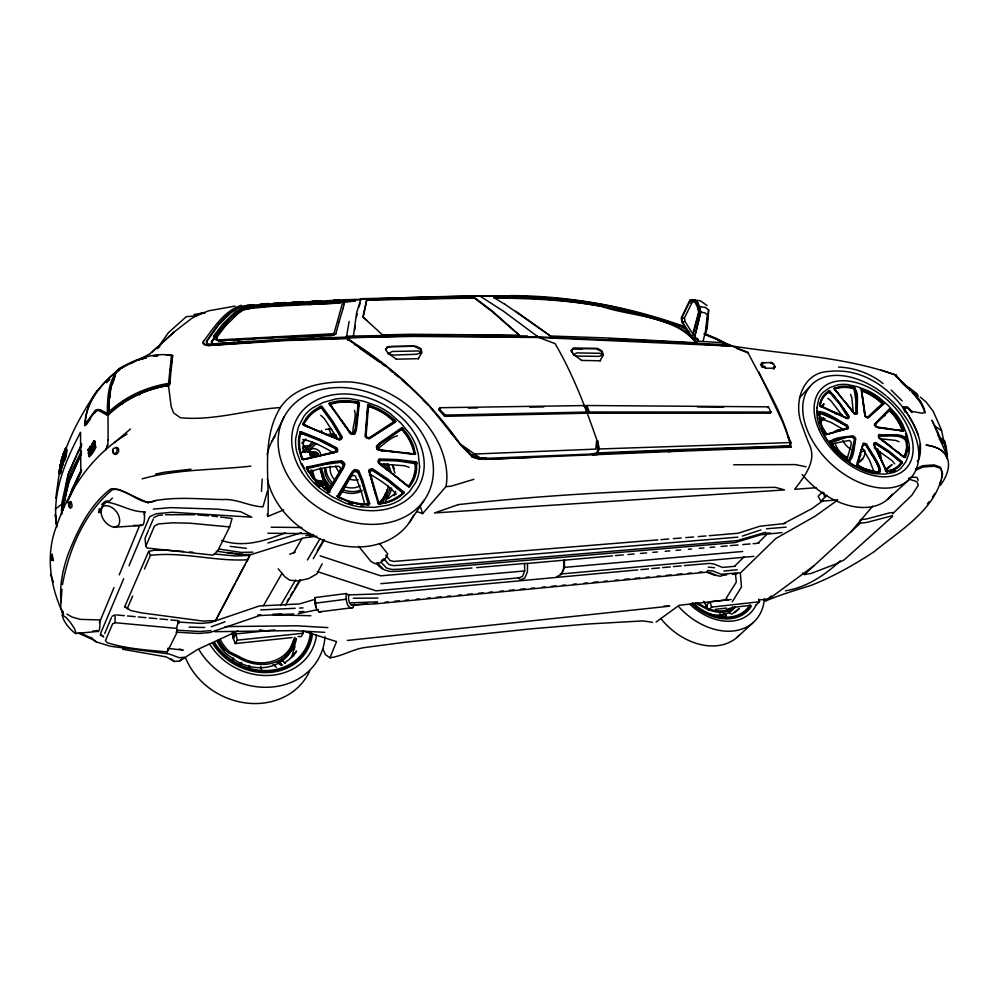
<?xml version="1.0" encoding="UTF-8"?>
<svg xmlns="http://www.w3.org/2000/svg" width="999" height="999" viewBox="0 0 999 999"><rect width="100%" height="100%" fill="white"/><g stroke="black" fill="none" stroke-linecap="round" stroke-linejoin="round"><path stroke-width="1.5" d="M217.045 339.598L217.058 337.1M819.13 415.222C816.283 404.433 843.268 423.663 847.377 425.199A4.171 1.898 55.7 0 1 848.363 428.521L826.21 434.478L825.024 433.703L822.364 428.084A47.065 30.22 42.9 0 1 819.355 417.594M829.657 392.632L829.907 391.196L828.683 390.934L825.249 393.681A46.978 30.132 42.8 0 0 820.828 400.562L819.58 405.094L820.454 406.493L846.503 417.907A2.972 1.723 66 0 0 847.564 416.171C843.268 412.15 831.892 385.04 825.486 394.892A43.219 27.735 42.8 0 0 821.415 401.211L819.867 405.881L820.454 406.493L819.792 405.369L847.839 418.668A4.133 2.435 63.6 0 0 849.2 416.446L840.396 403.596L829.907 391.196L828.933 392.32L829.095 390.871L825.186 394.48A44.693 28.684 42.8 0 0 820.966 401.049L819.792 405.369L820.454 406.493M612.474 555.869L527.522 563.448L527.422 571.753L524.85 578.021L520.816 579.87L517.857 577.447M113.162 452.597L113.187 450.412M303.571 424.001C311.376 428.671 328.421 435.302 339.685 439.935A4.983 3.909 55 0 0 342.345 437.212L333.129 421.69L322.227 406.718L320.579 406.418L314.785 409.765A56.356 43.869 29.2 0 0 306.218 418.156L302.984 423.676L304.133 425.362L338.873 439.672A4.408 3.459 55 0 0 341.283 437.212L332.455 422.24L321.965 407.842L320.342 407.542L314.81 410.739A53.621 41.733 29.1 0 0 306.643 418.731L302.972 424.225L303.571 425.05L338.386 438.998A3.584 2.81 58.2 0 0 340.472 436.875L331.943 422.39L321.79 408.454L320.354 408.129L315.097 411.226A51.861 40.36 29.1 0 0 307.23 418.943L303.122 424.637L304.832 425.137M563.786 560.327L563.661 568.518L561.001 574.725L556.855 576.56M301.823 458.678L302.822 458.491L302.247 459.178L299.95 451.873A53.746 41.933 29.1 0 1 299.013 439.697L300.137 431.98L301.136 431.73L319.942 439.235L336.963 447.902A5.02 3.359 48.4 0 1 337.325 451.935L303.309 459.602L301.823 458.678L299.625 451.698A56.456 44.018 29.2 0 1 298.651 438.911L300.137 431.98L299.588 439.972A51.985 40.559 29.1 0 0 300.487 451.723L302.672 459.478L335.389 451.723A3.609 2.348 50.3 0 0 335.102 448.588L319.305 440.459L301.785 433.504L300.574 434.028L299.8 432.405M91.583 449.55L90.347 448.976L90.472 446.428C92.682 447.49 91.296 452.684 89.023 453.608C87.363 453.421 94.368 446.029 89.011 450.799L89.573 451.011M59.54 471.116L59.553 473.489C59.665 466.695 59.278 480.094 64.036 452.584L63.986 454.945L63.786 452.697L65.822 448.239L64.623 458.379L63.262 460.764L63.362 454.87L65.697 448.801L64.985 456.256L61.701 464.822L63.786 452.697L61.676 461.163L61.488 467.008L59.416 473.189L61.476 459.44L65.822 448.239L64.585 458.079L63.649 460.739L62.85 458.641L62.625 465.334L61.176 469.892L61.076 469.105M60.914 465.197L61.164 463.186L60.477 469.393L61.214 461.226L59.64 469.68L61.214 461.226L60.714 469.318L61.089 468.044L62.612 456.968L60.914 465.197L61.089 461.301L63.574 452.909L60.252 470.904M91.196 449.9L90.547 450.786L91.196 449.9C88.874 449.9 89.186 454.395 88.299 453.246L90.547 450.786L90.36 448.264C92.345 445.704 86.938 448.963 88.549 450.986L88.362 449.088L91.084 446.416M172.465 356.231L170.354 370.08L169.368 385.252C146.628 388.923 125.424 398.589 108.791 414.523L107.293 414.16C107.492 399.538 107.642 383.154 117.183 371.153C100.974 384.415 85.589 401.698 85.352 423.838L86.576 424.175L90.272 419.168M302.984 423.676L304.258 424.413L304.133 425.362M109.39 411.6L109.328 414.023L107.467 415.347L98.426 410.389L95.454 411.188L84.865 425.611C85.09 402.397 100.936 384.153 117.857 370.092L118.719 369.543M354.52 603.933L352.784 607.654L350.112 607.979L347.54 604.782L346.041 599.25L346.216 593.531L315.01 597.589L314.797 603.271L316.308 608.753L318.943 611.925L321.703 611.575M346.216 593.531L348.614 594.917L348.489 598.95L349.538 602.847L351.361 605.107L367.52 603.871M822.352 428.246A44.78 28.784 42.9 0 1 819.492 418.256L818.968 412.262L819.692 413.311L819.804 411.713L819.929 418.481A43.319 27.847 42.8 0 0 822.701 428.121L825.911 434.478L831.905 432.979M315.01 597.589L316.084 607.117M883.915 403.658L868.306 417.844A4.108 3.397 50.5 0 1 864.984 415.821L861.438 390.284L867.981 392.395A46.916 30.02 42.9 0 1 878.271 398.688C887.412 404.895 882.791 405.169 877.334 399.388A43.107 27.56 42.9 0 0 867.881 393.606L861.575 390.01L865.271 415.484A2.96 2.498 51.8 0 0 867.856 417.045L882.329 403.559L883.903 404.008L882.429 403.846L882.979 404.308L867.931 417.619A3.634 3.009 50.5 0 1 864.934 415.784L861.438 390.284L862.112 391.433L861.85 389.935L862.324 391.346L861.662 390.934L867.794 393.194A44.593 28.521 42.9 0 1 877.597 399.188L882.517 403.209L882.417 404.17M108.804 411.963C109.128 397.14 109.428 380.794 119.031 368.606C134.952 359.415 154.108 351.91 172.665 355.557L169.68 384.003C147.153 387.699 126.236 397.202 109.553 412.787L108.804 411.963C125.375 396.478 146.179 387.075 168.544 383.379L169.68 384.003M62.188 460.801C59.291 478.958 61.788 459.365 60.252 468.394L60.477 469.393M857.342 464.498L856.93 465.022C858.203 467.919 860.738 450.224 862.899 445.354L863.486 444.792A3.034 1.274 31 0 1 866.145 445.579C867.607 449.712 888.586 476.835 873.401 470.991A43.382 27.885 43.1 0 1 863.386 468.106L856.692 464.385L863.198 444.168A3.734 1.661 32.1 0 1 866.308 445.079C867.981 448.801 885.713 473.551 876.797 471.84M92.308 448.289L95.292 444.205L91.92 448.064L94.143 441.183L94.917 441.371L93.744 441.396L94.43 442.145L93.744 441.396L94.568 441.171L92.208 445.779L92.008 444.605L94.143 441.183L94.343 442.932L92.008 448.726L92.482 448.201C97.602 445.142 93.856 435.539 92.208 445.779L94.568 442.07L91.908 447.564L92.57 448.938M63.149 459.665L62.999 458.004M61.076 463.536L61.214 461.226L60.602 465.546L62.425 457.005L61.801 461.301M261.438 491.346L262.225 479.095M168.544 383.379L171.528 355.132M283.604 509.902L267.832 516.446C270.354 480.194 260.302 440.372 280.344 407.567C295.429 385.065 325.986 381.156 351.011 382.005C388.973 385.676 423.426 411.039 439.647 445.279C445.142 458.241 448.601 472.502 445.991 486.575L422.627 513.586L416.77 511.575M63.449 457.467L62.999 461.226M787.137 446.441L790.396 446.278L790.584 443.681M787.724 447.315L790.983 447.152C783.765 413.374 763.174 382.967 747.789 352.197L722.614 342.557M61.613 514.672L61.601 509.078L67.782 480.894L71.641 470.854L81.419 451.173M81.181 454.008L69.156 481.218L66.384 491.021L62.862 510.489L61.501 510.539M61.975 589.273L60.639 607.842L62.163 611.076M59.64 469.68C60.527 463.336 58.491 476.048 60.027 472.215M106.031 449.65L107.742 444.717L108.079 439.797M367.882 406.481L365.497 436.251A4.371 4.021 28.5 0 0 369.218 438.449L395.517 421.828L395.229 420.492L389.16 415.434A56.219 43.694 29.5 0 0 376.423 407.904L369.031 405.007L367.694 405.394L365.184 436.313A4.933 4.533 28.5 0 0 369.305 438.736L395.517 421.828L393.843 421.628L387.962 416.271A51.648 40.085 29.6 0 0 376.261 409.353L369.53 406.668L368.007 405.07L368.681 406.768L369.53 406.668L368.406 404.957L369.018 406.655L367.694 405.394L368.394 407.068L366.071 435.864A3.559 3.309 28.2 0 0 369.28 437.762L393.843 421.628L394.48 422.19L394.18 420.854L388.399 416.034A53.434 41.496 29.5 0 0 376.261 408.866C374.7 408.229 367.132 404.42 368.394 407.068M413.136 334.965L346.241 336.201L346.566 337.737L414.036 335.826L538.936 336.963L675.936 342.582L731.992 346.129L729.045 344.43M62.5 510.501L68.744 482.067L81.506 453.071M825.024 433.703L825.911 434.478L823.563 431.193L825.449 433.529M89.361 452.647L88.624 453.434L88.761 452.659L89.435 453.396M90.747 447.377L90.285 446.428L91.234 446.615C89.573 446.004 91.009 448.613 90.609 446.615L91.321 446.978L90.385 447.215M820.079 414.086L820.304 411.313M302.672 448.588L303.958 439.435M334.64 411.026L329.782 404.295L336.963 402.135A53.509 41.571 29.3 0 1 350.087 401.76L357.355 402.897L358.728 402.335L357.442 403.521L359.353 403.134L357.742 403.796L359.103 402.647L358.129 402.048L356.943 403.259L357.967 404.245L357.442 410.439L355.257 428.708L353.971 432.654A3.559 3.184 54 0 1 350.537 432.792L330.619 405.032L331.019 403.996L337.337 402.585A51.723 40.172 29.3 0 1 349.987 402.235L359.353 403.134L356.468 429.495L355.12 433.641A4.945 4.371 50.4 0 1 350.711 433.816L340.197 418.881M357.355 402.897L358.579 403.958L358.042 410.314L355.781 429.333L354.458 433.329A4.383 3.871 50.4 0 1 350.462 433.479L329.295 403.983L329.82 402.834L336.738 401.248A56.269 43.744 29.3 0 1 350.499 400.874L358.129 402.048M708.528 309.94L705.931 331.918M233.791 633.778L233.341 638.686L235.277 643.568L291.983 637.574M591.957 453.896L596.54 452.947L669.592 449.875L789.872 445.841L790.072 443.693M942.919 440.759L943.181 437.949L941.607 430.731L934.602 425.911M60.327 469.967L60.252 473.988L61.988 461.076M60.464 469.48L60.539 472.764L61.401 467.282M61.414 465.372L61.301 468.643L62.775 463.037M62.475 461.588L62.525 465.634L64.448 458.641A6.631 0.687 -80.5 0 0 64.997 453.059M63.137 457.043L65.559 448.339L63.137 457.043L63.811 452.822L63.986 454.945M94.043 443.019L94.843 443.519L94.043 443.019L95.055 442.52L94.405 441.995L94.98 443.044L94.106 442.794L95.042 442.045L94.131 442.37L95.005 441.745L94.281 441.371L94.093 442.132L94.768 441.171L93.968 441.183L94.43 442.145M122.665 649.263L166.371 656.93L174.326 661.488L179.558 660.988L184.653 657.242L179.358 657.729L169.106 653.97L110.402 646.241L96.516 641.995L91.858 639.148L91.958 638.224L80.095 632.941M122.527 403.883L122.815 401.211M60.752 467.095C59.728 473.076 60.976 461.738 60.29 467.145M60.477 469.118L60.989 464.997M110.115 397.39L110.34 394.593M353.883 337.2L346.641 337.138L348.151 340.259L346.641 337.138L285.015 339.061L209.141 344.131L207.293 343.693L206.331 341.246C215.909 327.734 225.924 311.388 242.62 306.144C276.423 302.884 310.414 301.873 344.305 299.725C429.995 297.714 516.72 290.297 601.76 304.608M887.387 471.578L887.162 470.929L891.483 469.88A43.319 27.785 43.1 0 0 898.163 466.009L902.072 461.725L889.16 451.273L875.873 442.532A4.221 2.385 23.7 0 0 873.551 443.831L886.3 471.091L892.157 470.454A47.065 30.17 43.1 0 0 899.425 466.246L902.334 462.175L900.811 462.375L888.573 452.222L876.16 444.155A3.034 1.686 21.6 0 0 874.35 445.154L886.65 471.278L873.763 444.705A3.734 2.123 23.8 0 1 875.873 443.531L888.685 451.898L901.098 461.963L901.36 463.149L898.588 466.308A44.793 28.721 43.1 0 1 891.657 470.317L886.925 471.466L886.138 470.279M100.112 512.724L100.524 509.34L102.785 505.257L106.394 502.06C119.418 503.721 131.393 512.325 145.267 511.838L144.131 514.56M55.769 498.151L59.203 473.514M91.009 447.752L91.096 449.088L90.434 448.901L90.672 448.214L91.571 449.075C89.885 449.85 90.522 446.153 91.359 447.302L90.422 448.064L91.446 448.389L90.285 448.426L88.986 450.274M918.73 457.729L920.491 444.006M76.186 633.541L74.475 628.496L70.579 622.702L66.121 617.482L62.025 614.872C63.636 622.277 69.518 628.846 75.375 633.541L98.451 631.368M354.645 330.319L355.244 325.811M352.847 432.305C352.759 425.387 356.793 416.546 354.433 410.389M320.542 338.162L413.961 336.401L538.998 337.5L555.144 343.706C572.802 373.913 585.302 406.743 596.728 439.697L595.766 449.125L473.663 454.07L472.04 455.357L462.262 445.367L479.645 457.667L486.351 458.291L479.258 458.154L471.653 455.806L460.601 444.543C432.067 404.033 395.666 369.455 353.858 342.869L346.566 337.737L352.56 342.457M941.607 477.884L942.332 472.589L940.309 467.157L934.003 464.897L922.614 465.759L915.559 468.943M56.931 526.785C51.236 493.668 65.31 460.989 80.532 432.33L80.832 471.703M349.163 321.391L346.528 336.551M60.602 465.546L60.739 463.399L59.79 467.52M63.074 458.491L62.987 460.152L63.436 456.705M63.811 452.822L63.649 458.516L61.826 465.134L61.676 461.163L62.125 465.034L63.948 456.393M64.236 458.728L64.498 456.905M89.136 454.383C86.988 462.05 98.963 445.691 94.693 445.741L88.661 454.408L89.373 456.655L88.661 454.408L95.305 445.529L94.905 447.589L88.861 456.243L88.661 454.408L88.699 456.068M203.134 341.296L202.847 343.244L204.395 344.83L208.067 345.554L285.726 340.584L347.078 338.649L384.94 365.272L403.484 380.631M310.452 456.993L312.45 454.57L316.87 453.221L316.096 453.484L317.657 454.333L316.371 452.834L312.325 451.785L302.435 451.76M98.664 512.649L99.251 508.791M314.235 479.258L325.249 482.942L328.346 492.395L327.297 491.57L328.234 491.833M825.411 434.115L826.385 434.577L846.702 428.359A2.997 1.286 57 0 0 845.941 425.774L833.915 418.981L819.904 413.186L819.367 411.725L819.542 413.611L819.929 412.612L826.385 415.172L846.453 425.636A3.684 1.686 55.6 0 1 847.339 428.633L837.711 431.331M294.268 647.077L291.658 657.829M402.597 493.593L403.908 492.844L401.91 493.456L401.81 492.157L387.387 480.407L372.739 470.666A3.609 2.323 9.4 0 0 369.817 471.928L378.896 502.997L378.446 503.796L386.476 502.509A53.659 41.896 29.8 0 0 397.652 497.49L402.597 493.593L402.572 492.145L387.662 480.019L372.527 469.917A4.433 2.935 11.2 0 0 369.131 471.378L378.047 503.309L379.558 504.133L379.82 503.334L386.351 501.973A51.886 40.534 29.8 0 0 397.14 497.14L403.908 492.844L403.658 491.87L388.161 479.27L372.452 468.731A5.007 3.322 11.2 0 0 368.706 470.329L375.924 495.267M94.992 447.04L95.654 447.152L94.905 447.589L94.693 445.741L95.542 447.827M64.336 455.02C62.687 473.376 69.793 438.012 64.773 453.121M396.578 452.085L378.409 450.112A4.945 4.346 7.7 0 1 376.461 446.191L379.495 443.057L401.461 427.997L402.997 428.546L407.629 434.602A56.219 43.731 29.7 0 1 413.786 446.703L415.334 454.258L406.143 453.159M356.606 316.695L357.13 313.636M60.714 467.669L61.364 464.148M51.923 555.157L52.11 554.158L53.434 560.689L52.472 559.04M111.214 386.663L109.116 400.399L108.791 414.523L101.311 410.239M413.923 454.333L413.973 453.371L415.547 453.946L414.061 452.947L414.872 454.42L378.833 450.174A4.371 3.846 7.8 0 1 377.073 446.628L379.97 443.581L401.111 429.083L402.634 429.62L407.055 435.402A53.434 41.546 29.8 0 1 412.912 446.928C413.062 448.064 416.458 455.332 413.336 453.771L379.408 449.775A3.559 3.159 4.1 0 1 377.884 446.74L380.769 443.731L401.148 429.745L402.51 430.157L406.693 435.701A51.648 40.147 29.8 0 1 412.337 446.815L414.061 452.947L415.334 454.258L413.336 453.771M770.941 412.063L768.393 406.843L586.875 405.507L585.864 406.331L588.448 413.211L770.254 413.186L770.941 412.063L589.323 412.013L588.448 413.211M770.254 413.186L770.441 412.175M139.535 395.017L140.047 392.27M61.064 465.397L61.463 463.436M62.974 459.303L63.349 457.417M62.475 584.577C69.018 549.175 84.366 512.949 112.487 489.572C128.134 487.487 140.559 508.016 155.856 500.487C177.897 496.703 200.275 499.1 222.477 499.575C236.788 498.489 249.388 506.555 262.999 506.805L267.47 491.083M61.975 461.7L62.213 457.217L61.626 459.627M63.899 460.626L62.925 464.348L62.525 462.674M773.601 369.293L774.949 366.708L773.713 363.961L771.24 362.45L761.55 362.937M66.271 484.503L68.731 472.827L76.324 455.944M88.599 452.734L88.299 453.246M320.342 407.542L321.191 406.331L320.879 408.079L322.227 406.718L321.965 407.842L321.291 408.166L321.678 406.418L320.354 408.129L320.579 406.418M302.959 451.785L304.22 445.991L310.077 445.741M64.186 455.094L65.335 450.686M343.231 307.867L344.255 303.659L343.181 303.059M367.07 300.137L474.25 298.014L491.82 311.376L519.243 335.14L492.332 311.089L474.562 297.602L366.795 299.725L363.211 317.22L366.933 320.479M366.795 299.725L362.899 316.933L382.467 334.877L411.688 334.265L516.92 335.164M402.634 429.62L401.998 427.984L401.648 429.72L401.111 429.083L401.461 427.997L402.035 429.845L402.46 428.159L402.634 429.62L402.997 428.546M64.036 452.584L62.962 458.853L63.237 456.83L62.85 457.792M826.897 409.053L846.965 418.456A3.659 2.16 63.6 0 0 848.201 416.446C844.18 406.905 833.141 398.713 829.457 390.934L828.571 392.357L828.683 390.934M894.692 463.823L891.982 460.589L874.2 447.814M167.27 651.897L177.173 632.08L176.548 628.371L115.11 622.702L112.612 623.838L105.457 640.559L107.293 642.719C126.686 648.813 147.14 650.087 167.27 651.897L167.869 649.387M692.145 338.286L699.175 311.875L697.801 306.281L695.766 302.21L693.169 299.675L690.097 299.762L681.243 317.957L681.967 322.202L686.738 330.469L692.145 338.286L694.243 338.574L700.749 312.113L699.512 306.393L697.502 302.31L694.979 299.825L692.02 300.274M694.243 338.574L700.774 312.113L697.577 302.56L695.117 300.125L693.768 300.05M176.548 628.371L178.509 620.654L170.767 619.942M63.736 455.706L64.66 454.22M64.86 456.318C66.121 446.853 65.572 458.741 63.062 460.639M335.826 333.991L339.161 321.653M302.048 458.516L303.309 459.602L336.201 452.06A4.446 2.972 48.4 0 0 335.876 448.414C326.161 442.32 309.428 434.727 300.886 433.678L301.136 431.73L301.223 433.516L300.524 431.768L300.112 433.504M148.564 530.032L145.017 538.386L145.817 546.266L147.228 548.026L212.949 555.107L217.507 551.311L229.658 526.948L232.055 518.444L220.517 517.032M336.588 496.091L339.248 497.664L337.849 496.753L339.485 497.165L338.861 495.866L351.835 474.275L354.333 471.615A3.634 2.035 22.6 0 1 357.917 472.539L361.601 481.181L368.044 503.196L367.17 504.12L359.99 503.608A52.01 40.684 29.6 0 1 346.466 500.212L337.849 496.753L337.575 495.766L351.573 472.49L354.208 469.642A5.045 2.96 23.2 0 1 358.828 470.841L362.724 480.119L369.667 503.833L368.606 504.82L360.739 504.308A56.468 44.106 29.5 0 1 346.004 500.611M943.643 441.034C944.729 434.602 949.287 465.596 946.403 456.181M67.22 502.659L72.153 488.873L81.194 470.154M858.428 459.041L863.311 443.169A4.221 1.873 32.1 0 1 866.745 444.18C868.368 449.163 891.508 478.346 873.638 471.428A44.843 28.809 43.1 0 1 863.248 468.444M339.061 321.828L343.331 307.704M394.355 495.679L395.641 491.408M354.108 470.854A4.458 2.622 23.2 0 1 358.291 471.928L362.075 480.856L368.756 503.658L367.694 504.62L360.189 504.145A53.759 42.033 29.5 0 1 346.166 500.624L338.349 497.227M183.616 551.473L166.983 550.274L153.721 550.287L148.651 551.386L124.7 606.718L130.582 610.489L141.608 612.887L202.947 621.053L215.584 620.629L234.815 583.928M316.87 453.221L317.657 454.333L311.663 453.159L310.739 456.468L309.29 451.398L310.989 457.367M848.538 460.252C852.709 456.356 854.22 445.716 854.994 439.185A3.721 1.486 43.9 0 0 852.372 436.613C845.591 437.237 834.777 438.486 830.519 442.52L834.852 447.627A43.382 27.91 43 0 0 843.318 455.956C854.008 470.454 853.883 445.117 855.843 438.623A4.196 1.673 43.9 0 0 852.946 435.789C847.514 436.863 830.881 437.25 830.519 442.52L830.032 441.433C833.341 443.931 845.579 435.414 852.222 437.112A3.022 1.111 44 0 1 854.47 439.323L851.036 454.645L849.375 459.677L848.363 459.74L849.637 460.714L846.29 458.728M789.872 445.841L790.983 442.545L787.761 435.589L788.923 439.647M111.676 385.302L114.46 377.135M320.429 485.814C321.678 481.143 329.108 487.037 324.313 488.873M876.76 427.335A3.671 2.985 31.3 0 1 874.899 424.413L888.873 410.04C890.346 407.105 893.256 413.961 894.667 414.635A46.928 30.02 43 0 1 901.135 424.662L903.583 430.894L898.238 430.194M358.891 307.105L360.177 303.359M325.249 482.942L325.674 483.791L325.249 482.942L319.817 484.59M703.209 340.671L705.381 331.98L707.392 315.047L704.919 312.849L699.175 311.875M105.981 449.6L107.692 444.655M112.088 384.902L115.422 375.374M878.059 427.747L903.296 431.031L900.311 424.85A44.618 28.534 43 0 0 894.155 415.297L888.873 410.04L889.36 410.577L889.547 409.14L889.585 410.189C887.836 412.949 878.208 419.305 875.486 424.5A2.997 2.473 29.3 0 0 877.085 427.01L903.583 430.894L902.197 429.832L899.899 424.762A43.132 27.572 43 0 0 893.955 415.547L890.022 410.951L890.334 409.602M774.55 367.832L774.949 366.708M681.718 317.957L690.122 300.749L692.994 300.662L695.441 303.034L697.364 306.868L698.626 312.138L691.932 336.963L682.392 321.928L681.718 317.957L684.452 317.882L692.494 301.636L695.192 301.561M846.702 460.227L851.098 445.054L851.136 442.245A2.572 0.774 44.1 0 0 849.287 440.434L833.403 443.531M597.177 452.909L599.4 448.976L597.552 440.596L598.214 450.212L596.903 453.646L595.329 453.746M939.497 484.44L940.946 480.519M64.223 453.496L64.86 452.385L64.985 453.121M704.058 601.823L708.516 610.102L709.053 608.666M70.017 496.003L73.114 487.899M527.522 563.448L524.587 563.486L524.662 570.953L522.539 576.423L519.08 577.822L376.011 590.821L317.295 571.603M68.756 499.388L81.144 471.853M64.048 454.245C71.678 431.431 83.829 410.564 97.04 390.597M819.729 418.256L830.856 422.34L842.869 429.083A2.56 0.962 59.6 0 1 843.231 429.857M322.827 648.888L325.487 654.707L329.995 657.817L336.513 641.608L302.884 630.931M562.262 572.814L564.447 567.395L564.398 560.039M587.162 412.05L586.675 413.236L444.642 416.346L438.673 409.602L440.122 407.717L584.702 405.557L587.162 412.05L445.342 415.084L441.258 411.163L439.597 408.591L440.122 407.717M898.288 452.06L904.182 457.33L906.081 452.859A44.705 28.621 43.1 0 0 906.418 443.981C907.254 431.181 886.937 437.062 879.232 435.339A3.709 2.635 22.2 0 0 879.095 438.012L903.77 457.18L905.444 457.33L906.83 452.922A46.99 30.082 43 0 0 907.179 443.606C908.466 430.519 886.75 436.313 878.958 434.565A4.196 2.972 22.2 0 0 878.808 437.512L891.595 447.003M99.376 622.714L114.011 587.549M119.243 574.9L139.623 525.462L133.604 525.399M129.046 565.759L149.6 516.758L156.131 513.748L171.978 512.262L251.76 517.17L240.572 511.688L217.72 509.165L170.742 507.629L153.322 509.115M104.72 633.516L111.364 617.744M903.77 457.18C913.573 434.64 898.688 435.427 879.807 435.801A3.022 2.16 19.5 0 0 879.682 438.099L904.445 457.442L903.546 456.605M215.584 620.629L249.862 555.419L235.864 556.018L214.248 553.97M127.16 608.703L132.68 596.078M123.701 578.696L100.437 633.878L103.734 637.112M145.817 546.266L154.483 526.023L158.491 523.913L172.29 522.827L189.623 523.164L229.658 526.948M144.493 569.018L150.437 555.344L148.651 551.386M149.151 528.646L153.284 519.018M904.532 437.774L905.656 437.4L905.131 439.036L905.931 437.724L904.907 438.636L905.244 437.125L904.282 438.136M303.496 459.453L302.822 458.491L302.884 459.315L303.771 458.841M208.067 345.554L285.789 339.972L347.153 338.049M322.165 563.898L316.77 574.013L308.554 578.571L298.276 580.943L289.797 580.207L284.952 576.81L278.197 568.818M65.909 449.15C67.994 446.466 65.934 460.139 63.911 461.376M81.681 443.656L68.094 474.325L61.863 503.059L61.763 513.236M73.776 486.525L81.693 469.967M599.987 360.776L603.408 354.895L602.085 350.999L597.602 348.414L573.314 348.027L571.203 350.549L573.588 354.62L575.849 356.044L598.888 356.368L602.747 355.082L601.523 351.448L595.991 348.713L573.364 348.688L571.428 351.011M169.368 385.252L168.469 385.389C145.504 389.21 124.138 399.076 107.467 415.347M69.705 502.485L71.016 501.548L72.015 505.107L71.866 507.117L70.554 508.054M414.46 463.024L415.771 461.813L415.222 463.636L397.39 460.889L380.557 460.439A3.584 2.772 1.1 0 0 379.67 463.249L408.391 486.588L412.525 480.944A53.521 41.708 29.9 0 0 415.734 470.117L416.595 462.525L415.771 461.813L397.427 459.528L379.358 458.966A4.97 3.871 4.2 0 0 378.209 462.562L408.391 486.588L409.877 486.438L413.224 481.031A56.281 43.856 29.8 0 0 416.595 469.68L416.595 462.525L415.222 463.636L415.172 470.104L413.574 476.973L408.966 486.775L393.032 474.163M272.04 441.146L284.228 416.72M396.116 494.305C390.072 486.388 379.37 479.732 370.392 474.45A3.072 1.861 5.7 0 0 369.393 474.6M76.96 454.545L81.668 445.629M90.547 450.786L91.533 448.751L90.809 448.389L91.096 449.088M236.251 581.218L244.842 564.922M246.278 562.212L249.862 555.419M418.131 358.716L421.94 352.597L421.029 348.688L415.784 346.141L387.5 346.665L385.577 349.525L387.624 347.352L391.496 346.528L413.798 346.253L420.404 349.188L421.253 352.847L416.084 354.283L393.007 355.082L388.324 353.658L385.577 349.525M690.821 303.184L692.232 300.549M444.642 416.346L445.342 415.084M274.962 629.907L236.026 633.915L233.341 638.686L231.968 633.004M319.842 468.394L323.364 480.869L322.914 481.668L320.292 481.818M263.436 605.681L282.018 573.301M293.631 553.046L302.148 538.211M940.434 485.214C954.107 466.883 951.148 448.101 926.023 445.067C933.865 446.266 942.507 448.726 946.64 456.268M235.277 643.568L237.25 640.172L236.026 633.915M280.532 605.506L295.567 580.069M307.43 559.989L320.092 538.561M231.855 660.426L233.379 657.854M232.63 660.988L233.866 658.903M307.942 451.96C310.177 446.191 320.617 448.376 320.604 454.745M239.285 664.76L240.522 662.674M240.16 665.134L241.696 662.562M287.225 601.123L288.811 598.463M290.397 595.804L292.757 591.82M294.343 589.16L299.875 579.87M317.27 550.636L323.589 540.009M285.327 605.431L300.474 580.007M313.236 558.591L324.4 539.847M341.833 498.888L338.873 497.39L338.087 495.954L351.548 473.563L354.108 470.854M329.907 492.157L327.235 490.571L328.271 490.559L339.51 471.915L340.721 468.469A3.097 1.573 38.6 0 0 338.636 466.283C329.42 466.87 317.32 468.206 309.865 472.315M327.922 491.133L327.435 490.134L328.896 490.047L341.908 468.469L343.094 465.034A3.634 2.048 37.3 0 0 340.547 462.362L325.062 464.385L308.266 468.269L307.867 469.468L311.8 475.449A52.048 40.697 29.3 0 0 321.366 485.551L328.584 491.346L329.595 491.108L343.619 467.832L344.892 464.185A5.045 2.972 36.6 0 0 341.621 460.751L331.443 461.8L306.905 467.145L306.531 468.543L311.226 475.536A53.796 42.045 29.3 0 0 321.141 486.014L328.584 491.346L324.775 488.923M327.535 490.771L329.183 490.759L342.682 468.369L343.881 464.86A4.471 2.635 36.6 0 0 340.921 461.75L336.388 461.763L315.422 465.884L307.505 467.869L307.155 469.243L307.867 469.468L306.418 467.944L308.666 471.915M325.112 488.536L325.924 487.2L325.449 485.539L322.04 484.14L320.691 485.064M302.772 630.794L303.284 633.241L301.198 636.575L298.164 636.575M732.242 601.798L741.47 587.025L740.346 573.051L775.649 538.623L815.284 516.096L837.799 499.999M167.582 386.501L170.055 382.542M293.269 656.243L296.578 651.036L289.186 659.502L284.478 662.861M821.815 407.305L824.038 403.808L821.927 406.044M773.576 367.582L773.875 366.458M763.199 362.874L762.399 364.098L763.573 363.261M917.319 461.55L918.993 459.028C924.637 439.972 913.198 422.09 903.046 406.893L907.329 406.83L911.775 411.351L922.302 413.249L924.724 411.913C923.276 402.11 914.46 394.905 908.678 387.325L917.132 393.868L918.268 396.491M409.315 522.564L424.3 500.062A81.593 63.674 29.4 0 0 353.084 388.586A81.593 63.674 29.4 0 0 289.897 479.22A81.593 63.674 29.4 0 0 424.3 500.062M932.517 496.915L934.989 493.356M91.633 449.225L91.958 449.8L92.208 448.701L91.334 449.113L91.958 449.8L92.208 448.701L90.659 449.6L91.371 450.549L90.572 450.049M92.008 448.726L94.668 444.255L95.38 444.942L92.919 448.464M159.665 345.067L168.344 332.779L186.276 316.671L196.516 315.859L208.416 310.864L235.152 306.081M302.772 439.56C312.737 441.071 323.876 447.19 332.967 452.51A3.084 1.886 54.2 0 1 333.316 453.446M901.36 463.149L902.397 462.525L900.886 462.674L902.072 461.725L900.848 463.037L902.334 462.937M92.62 444.742L91.821 444.243L92.557 445.292L91.646 445.542L92.607 443.868L92.083 444.443M88.961 449.962L88.162 449.463L88.899 450.499L87.987 450.761L88.948 449.088L88.424 449.675M203.396 313.174L203.858 312.537L204.72 313.386M203.434 313.236L203.896 312.6M85.352 423.838L95.417 410.202L98.614 409.39L107.293 414.16M94.893 412.912L96.741 410.414L99.912 409.615M245.13 307.829C230.07 314.26 220.841 329.308 211.239 341.808L212.525 342.907L211.626 342.145C222.627 328.883 232.979 308.379 252.385 307.205M225.749 325.549L216.92 337.287L216.908 339.785L218.244 340.784L285.165 337.113M773.825 368.219L765.371 368.206L762.886 366.695L762.15 367.295L760.526 364.46L762.786 362.412M854.108 387.475L853.246 388.474L848.201 387.6A43.132 27.622 42.8 0 0 839.41 387.849L834.177 388.561L839.01 386.738A46.928 30.057 42.8 0 1 848.563 386.476C861.825 385.277 855.856 405.744 857.479 413.574A4.108 3.034 63.6 0 1 854.42 413.686L844.817 401.311M407.867 486.263L409.066 485.489L409.403 486.713L407.742 485.564M584.065 406.381L584.702 405.557M378.509 502.547L378.047 503.309L379.608 503.883M927.484 503.783L929.207 501.66M872.639 506.218L850.711 532.055M504.77 304.158L550.461 336.001L606.181 337.924L695.928 342.732L697.964 341.171L724.575 342.794L726.535 344.543L728.883 344.892L727.672 344.405M853.471 388.174L855.194 388.374L854.532 389.061L853.908 388.923L854.919 387.974L853.246 388.474L854.157 389.298L855.906 400.949L856.23 412.762A2.96 2.21 66.5 0 1 853.858 412.862L834.177 388.561L853.933 413.424A3.634 2.685 63.6 0 0 856.692 413.324C855.219 405.806 860.901 386.113 848.176 387.212A44.618 28.584 42.8 0 0 839.073 387.475L834.465 389.235L839.272 394.805M438.673 409.602L439.597 408.591M799.774 397.552L809.827 386.663M319.193 483.541L320.916 482.355L325.724 483.491L326.061 484.303L325.724 483.491M822.352 492.12L818.119 496.241L820.891 501.186L826.785 495.217M114.498 442.532L130.494 428.996M112.412 498.039L109.503 500.998L105.432 501.098L101.623 504.47M329.545 488.249L330.469 487.312L324.625 479.021L321.853 469.23M301.723 443.231L305.969 438.986M728.209 345.217L727.072 345.354L729.582 345.242L716.021 338.286L704.158 333.516M734.615 566.208L744.105 556.818M301.973 452.547L309.665 444.967A47.34 37.35 29.3 0 1 312.512 442.195M304.707 452.285L311.039 446.029A45.579 35.952 29.3 0 1 314.373 442.857M758.016 543.069L767.881 533.341M705.706 606.006L710.002 601.798L731.118 599.5M225.624 325.724L238.311 313.311M106.493 382.717L109.865 379.458M874.237 425.324L884.59 415.359L885.289 415.671M402.572 492.145L402.048 492.644L403.921 492.407L402.073 493.019L403.658 491.87L401.81 492.157M708.516 610.102L711.638 607.105L759.515 601.76L758.691 599.163M90.347 448.976L90.36 448.264M869.53 416.096L877.559 408.529L877.247 407.854M734.764 612.762L739.223 608.553L732.704 613.461M885.276 470.916L892.045 464.547L885.326 469.443M395.741 493.069L388.299 498.588M756.355 604.72L759.515 601.76M152.285 351.91L174.163 331.955L191.696 318.381L196.478 315.809M767.557 407.617L768.393 406.843M403.696 493.344L398.501 497.427A56.394 43.993 29.7 0 1 386.763 502.684L379.558 504.133M804.357 574.575L860.376 523.164L866.87 522.427L892.394 515.709L892.507 516.446L844.28 559.79L836.175 563.873L810.976 573.476L804.357 574.575L802.422 573.014M737.25 637.175L753.258 622.502M887.611 499.35L908.64 480.082M822.901 430.344L823.651 430.407L823.039 429.632L823.925 430.894L822.427 430.194M157.492 348.626L159.803 346.528M174.201 332.018L149.8 353.946M892.532 513.861L911.875 495.192L918.306 485.239L917.045 481.718L908.815 479.095M550.461 336.001L515.684 311.164M763.361 599.65L765.871 600.824L771.315 595.928M770.304 363.261L771.24 362.45M381.593 465.734L378.846 463.149A4.396 3.422 4.2 0 1 379.882 459.89L397.277 460.377L414.922 462.587L414.947 463.324L416.296 462.137L415.434 464.11L416.82 463.086M840.271 560.851C824.849 575.237 806.618 587.412 785.414 590.809M307.542 452.272L309.603 450.487A44.555 35.227 29.2 0 1 311.713 448.376M905.456 438.823L906.18 438.186M84.865 425.611L86.576 424.175M64.585 458.079C64.898 460.726 62.275 459.378 63.262 460.764L61.975 464.76L61.513 462.899M376.685 449.4C383.354 445.204 390.172 437.375 397.49 435.801M335.926 333.803L331.168 335.726L285.052 337.287M55.207 509.215L62.275 503.821M149.763 353.883L137.75 360.314M381.543 560.464L383.903 558.741L388.911 564.535L393.456 565.621L400.362 565.259L737.836 537.15M814.023 565.721L769.093 598.851L758.553 600.024M309.066 450.074L310.065 449.35M656.118 621.99L679.108 605.294L728.034 599.775M823.313 500.399L811.962 508.628L783.416 523.663M705.369 333.304L707.205 328.359L708.741 310.04L705.331 307.417M127.01 434.103C93.182 454.108 69.643 488.174 56.993 524.925C45.167 554.133 49.975 586.188 63.312 614.01M337.325 303.072L339.835 301.361L342.757 302.197L334.24 332.704L332.854 333.766L216.683 340.01L213.599 338.549L213.624 336.014L222.49 324.313L235.277 311.925L244.143 307.118L272.352 304.67L339.835 301.361M339.098 303.309L341.67 301.598M238.187 313.486L243.656 309.79M179.558 660.988L197.203 649.687L237.837 630.931M388.324 353.658L392.182 351.473L418.506 350.949L421.253 352.847M289.71 554.22L295.204 552.11M573.588 354.62L576.773 352.897L600.112 353.296L602.747 355.082M91.221 449.525L90.659 449.6M119.643 370.229L118.669 369.48L128.322 364.573M131.081 363.161L136.601 360.352M129.533 364.098L136.426 360.602M153.871 517.632L158.429 515.359L162.662 514.985M111.95 616.383L115.072 614.81L115.11 622.702M118.669 369.48L122.752 367.52M901.847 430.507L902.197 429.832L903.67 430.644L902.209 430.182L902.359 430.969M915.833 470.229L922.876 467.033L934.277 466.158L940.571 468.419L942.594 473.838C936.063 509.727 900.186 530.169 874.2 551.648C854.195 564.822 833.203 576.698 810.876 585.451C795.541 590.184 780.506 594.767 765.871 600.824M116.796 371.703L118.844 370.791M90.285 448.426L90.996 448.126M225.087 621.778L211.276 626.76M90.459 447.827L91.321 448.226L90.672 448.214M908.441 478.421L911.962 477.06L917.045 477.46L918.206 480.332M834.602 389.635L835.264 388.986L834.24 388.286L835.189 389.835M243.544 309.965L253.696 307.592M394.18 420.854L395.554 421.004L393.781 421.291L394.617 421.765L395.666 421.403L393.531 420.841L395.229 420.492M873.788 471.341L869.642 460.402L862.811 448.638A2.597 0.949 28.7 0 0 862.012 448.276M241.383 305.319C224.275 310.726 214.061 327.41 203.796 340.934L203.521 342.794L204.97 344.293L208.354 344.942M199.812 313.986L203.858 312.537M882.517 403.209L883.441 402.897M742.369 536.063L760.888 529.895M396.216 359.203L418.706 358.666M92.183 447.477L92.682 446.678L91.97 447.09L92.832 447.714M267.907 542.994L301.348 532.792M676.96 325.624L679.62 324.95L676.96 325.624C683.553 331.056 692.12 334.927 696.64 342.732M285.252 532.929C264.797 540.971 243.544 547.914 221.666 540.447M473.826 479.333L450.899 486.251L445.991 486.575M329.845 404.782L330.557 404.57L329.295 403.983L330.619 405.032M823.651 430.407L822.14 430.681M147.877 502.747L155.856 500.487M94.868 445.904L95.492 445.741M315.172 599.263L299.388 603.958L259.353 605.956L210.752 622.514L200.774 623.401L178.097 622.04M92.008 444.605L91.908 445.167M137.812 359.902L146.154 357.767M137.987 360.002L146.316 357.879M88.337 449.825L88.249 450.374M318.444 609.477L298.289 613.723M142.17 478.833C177.535 468.818 214.66 470.267 250.911 466.121M150.437 555.344C182.879 551.485 215.497 561.775 248.039 559.74M155.419 474.113L164.273 472.24L191.021 469.193M827.834 398.339L831.043 400.949L842.432 415.834M334.565 334.852L281.443 337.125M765.758 532.267L737.112 540.634L399.862 569.18L392.02 569.48L386.601 568.056L381.019 562.237M193.981 314.573L202.872 312.912M320.729 415.272L324.213 418.431L337.799 439.185M731.817 614.285L728.808 612.574M700.474 306.618L699.562 306.643L705.519 307.492M351.361 605.107L376.086 603.783L705.794 572.265C711.4 571.603 715.871 576.748 721.478 576.123M917.382 395.08L908.553 388.336L895.079 375.299L896.066 375.149L897.402 377.372M349.538 602.847L377.435 601.835M246.566 307.617L250.861 306.98M348.614 594.917L377.297 593.955L637.799 569.905M246.915 308.728L274.825 306.131M317.332 453.758L316.371 452.834M828.458 391.883L829.669 392.132M314.797 603.271L346.041 599.25M309.802 536.438L314.298 535.864M316.845 536.213L304.508 537.774L251.611 554.42L240.022 554.695L216.296 551.136M305.819 535.514L313.536 534.527M318.943 611.925L352.784 607.654M682.392 321.928L685.102 321.603L693.169 334.59M329.995 657.817C342.607 656.143 353.771 648.588 366.596 647.29L405.656 642.157L528.883 629.058L587.087 624.063L643.006 620.903L652.547 622.352M113.998 527.26L118.456 525.624C123.052 517.12 113.786 504.358 104.296 505.844L102.385 507.205C98.189 515.247 105.757 525.661 113.998 527.26L141.733 525.424A10.889 3.009 86.6 0 0 144.455 518.881L144.505 515.521A11.139 3.072 86.6 0 0 144.243 512.062M885.938 470.716L887.112 471.378M732.617 607.417L749.625 605.494M721.315 345.567L725.599 345.067M338.087 495.954L338.886 496.391L337.6 496.328L338.386 496.928L339.073 496.753L337.575 495.766L338.861 495.866M210.951 630.594L199.875 631.518L176.923 630.194M715.396 609.34L726.56 608.066M347.352 640.459L669.73 606.156L663.86 606.131M303.284 633.241L237.25 640.172M722.227 575.374L726.648 574.937M732.542 574.35L736.95 573.901M723.938 571.053L737.225 569.742M739.485 572.752L721.153 574.275L712.849 570.991L707.567 570.466M735.077 566.308L722.402 567.42L714.273 564.11L709.49 563.386L684.315 565.609M374.375 603.196L377.485 602.909M385.252 602.16L388.361 601.873M394.568 601.273L399.225 600.836M405.444 600.237L408.541 599.949M416.308 599.2L419.418 598.901M427.185 598.164L430.282 597.864M436.501 597.277L441.158 596.828M447.365 596.241L450.474 595.941M458.241 595.204L461.351 594.904M467.557 594.318L472.215 593.868M478.434 593.281L483.091 592.832M489.298 592.245L492.407 591.945M500.174 591.208L503.271 590.909M509.49 590.322L514.148 589.872M520.354 589.285L525.012 588.836M531.231 588.249L534.34 587.949M542.095 587.212L545.204 586.913M551.423 586.326L556.081 585.876M562.287 585.289L565.397 584.989M573.164 584.253L576.261 583.953M584.028 583.204L587.137 582.917M593.344 582.317L598.001 581.88M604.22 581.281L607.317 580.993M615.084 580.244L618.194 579.957M624.4 579.358L629.07 578.921M635.277 578.321L639.934 577.884M646.153 577.285L649.25 576.985M657.017 576.248L660.127 575.948M666.333 575.362L670.991 574.912M677.21 574.325L681.867 573.876M688.074 573.289L691.183 572.989M698.95 572.252L702.047 571.952M560.227 574.063L753.87 556.356M640.896 569.617L648.651 568.906M651.748 568.618L659.502 567.894M662.612 567.607L670.354 566.895M673.463 566.608L681.218 565.896M165.472 514.735L194.83 514.722M380.844 583.678L524.662 570.953M564.447 567.395L742.719 551.46M615.571 555.594L623.326 554.92M627.984 554.52L634.178 553.983M640.384 553.446L646.59 552.909M652.797 552.372L657.442 551.96M665.197 551.298L669.854 550.886M676.048 550.349L680.706 549.949M688.461 549.275L691.558 549.013M699.312 548.339L703.97 547.927M710.164 547.39L714.822 546.99M721.028 546.453L727.222 545.916M730.331 545.641L738.086 544.967M765.983 533.404L770.504 533.016M781.942 532.629L760.963 534.752L735.227 542.544L398.426 571.266L390.085 571.49L384.041 569.755L377.247 562.937M471.99 567.994L380.719 575.836L320.13 555.844M476.635 567.594L524.587 563.486M766.508 528.783L786.163 527.147M742.732 544.567L750.124 543.943M753.084 543.693L758.99 543.194M785.439 523.451L759.702 526.261L738.298 533.229L709.14 535.701M657.829 539.897L393.843 561.426L390.085 560.539L385.751 555.144M660.938 539.647L668.718 539.01M673.376 538.623L681.156 537.999M685.814 537.612L693.593 536.975M698.264 536.588L706.031 535.951M299.101 611.8L303.796 611.425M246.778 305.207L254.108 304.633M259.977 304.171L268.768 303.471M212.063 344.143L234.815 342.382M237.849 342.158L248.476 341.333M313.574 452.472L316.833 452.572L318.269 454.22M837.1 499.987L820.891 501.186M816.22 487.712L794.692 489.298C804.645 476.136 817.794 460.427 808.79 443.294C806.418 437.337 804.183 431.318 802.085 425.262C792.919 403.546 802.209 371.828 829.445 371.428C870.092 366.733 904.819 399.55 918.318 435.439M255.319 306.556L265.934 305.831M268.968 305.619L282.68 304.795M255.407 306.993L282.729 305.232M218.544 340.921L225.924 340.434M230.344 340.135L240.684 339.435M249.101 339.098L218.369 340.597M377.897 598.076L353.284 598.239M369.455 503.471L363.798 503.821L364.473 503.209L361.001 490.472L355.469 476.148A3.097 1.561 21.4 0 0 352.535 475.387L350.037 478.071L338.911 497.365M252.822 552.147L241.221 552.41L218.918 549.05M273.389 303.221L285.714 302.547M291.87 302.21L302.66 301.611M246.578 339.048L255.682 338.549M263.261 338.124L273.863 337.537M318.119 481.156L323.364 480.869M288.836 304.907L302.585 304.183M895.079 375.299L896.215 375.249L897.601 377.46M288.786 304.483L301.011 303.833M308.654 303.434L322.527 302.709M328.696 302.385L355.219 301.099L342.595 302.085M308.703 303.858L321.029 303.209M328.733 302.809L331.818 302.647M334.89 302.485L339.523 302.247M274.713 306.293L339.885 302.897M257.779 615.047L260.764 614.897M272.715 614.298L281.681 613.848M260.702 609.939L295.192 608.291M293.656 613.923L259.728 615.559L209.915 632.542L198.851 633.478L175.949 632.155M308.391 304.52L339.785 303.059M311.913 301.198L321.166 300.786M333.516 300.237L339.685 299.962M312.762 452.435L316.009 452.285L317.607 453.234M313.349 452.984L315.572 452.884M299.525 608.066L303.047 607.904M592.532 454.832L670.441 451.536M154.495 355.632L157.455 355.519M166.333 355.144L172.665 355.557M669.854 450.624L596.903 453.646L597.602 450.237L596.915 440.621M532.117 457.367L486.913 459.278L479.82 459.128L472.215 456.793L461.163 445.529L428.371 404.67L403.309 380.557M597.489 454.582L486.7 459.315L479.408 459.19L471.878 456.88M361.463 299.588L242.732 306.718L237.612 308.454L231.318 312.55L218.881 324.438L206.656 341.733L207.505 344.006M153.259 356.106L157.805 355.931M708.254 567.107L714.56 567.707M204.72 627.509L189.086 627.097M599.4 448.976L790.983 442.545M734.715 448.214L486.138 458.341L478.846 458.204L471.316 455.894M668.194 451.66L735.289 449.1M731.905 448.351L790.396 446.278M732.492 449.25L790.983 447.152M289.36 339.148L314.31 338.361M581.493 360.452L600.549 360.776M367.694 504.62L369.18 504.632L367.644 503.933L369.667 503.833L367.17 504.12L368.606 504.82M225.137 626.598L296.416 625.786L327.847 627.597M214.872 631.693L293.419 630.619L324.75 632.342M468.381 408.091L477.572 407.929M635.976 312.487C585.214 298.089 532.167 295.529 479.695 295.929L360.976 298.738L356.631 312.762L353.371 336.288M280.344 407.567C247.128 409.665 213.861 421.054 180.394 417.732L173.664 412.987L171.166 406.581L168.469 385.389M529.807 407.105L543.756 406.918M878.945 471.89L880.456 471.241L878.496 471.466L879.882 472.04M733.716 464.76L795.429 464.597L806.031 466.77M273.177 614.81L310.864 615.734M379.907 463.923L404.645 465.746L409.091 467.332M291.933 647.015L294.867 647.652L294.643 644.767M697.377 406.88L723.626 407.093M267.882 533.241L310.664 533.641M271.141 527.197L301.835 527.534M695.928 342.732C673.713 315.122 632.792 317.108 601.76 306.456C566.383 299.762 530.282 298.439 494.368 298.014L493.856 297.59C556.206 296.803 618.643 305.382 677.484 326.473M573.364 348.688L582.367 348.826M473.164 335.052L527.435 335.964M93.906 441.883L94.568 442.07M290.809 648.851L293.606 648.925M291.883 649.313L294.605 649.387M100.524 619.954L80.12 619.355L72.153 617.07L66.808 614.085M243.194 554.32L227.098 552.435M246.341 548.326L230.17 546.391M510.389 295.579C570.017 295.854 629.32 306.618 685.351 326.923M92.882 630.881L95.954 630.993M608.628 338.636L728.883 344.892L726.535 344.543M731.468 346.066L538.998 337.5L537.45 336.139M764.997 366.446L763.398 366.346L765.296 367.582M902.684 430.157L903.633 430.219M197.927 514.947L208.766 515.734M189.723 551.96L192.795 552.21M880.119 438.773L895.828 440.422L899.025 441.758M116.621 614.947L124.351 615.659M127.447 615.946L135.19 616.658M138.274 616.945L146.016 617.657M149.113 617.944L156.843 618.656M159.94 618.943L167.67 619.655M414.66 453.334L415.634 453.421M889.772 428.983L876.71 427.272A4.158 3.372 31.3 0 1 874.649 424.038L889.185 409.14L890.022 410.502M61.601 509.078L62.962 509.228M838.573 367.07C854.707 367.744 870.441 373.476 883.079 383.541M211.875 515.959L217.632 516.67M167.795 648.351L183.217 650.149L179.233 648.975M696.703 300.274L700.274 300.824L707.08 305.494M94.743 444.83L95.292 444.205M115.959 447.365L117.645 447.664L118.669 449.2L118.644 451.398L117.57 453.396L115.859 454.445L114.173 454.133M259.628 629.857L265.497 630.943M393.706 422.028L394.48 422.19M881.13 370.13L896.066 375.149C842.694 356.006 784.864 354.657 729.67 345.592M635.202 312.188L668.393 321.803M100.312 635.252L103.222 636.126M472.04 455.357L479.645 457.667M324.475 483.191L325.1 483.379L324.75 482.554L326.049 484.078M667.569 321.503L684.19 327.222M736.812 348.501L748.338 353.009M694.355 338.137L698.251 339.56L696.678 338.149M63.237 611.8L62.575 611.55L63.586 614.472M91.858 639.148L78.284 633.129M706.605 572.152L715.172 575.499M904.744 457.055L905.169 457.554L904.207 456.73L905.444 457.33M704.283 334.303L715.721 338.923M148.164 502.809L117.957 489.235L110.914 488.861C89.673 504.795 77.847 529.907 68.169 554.008C62.787 569.555 59.253 585.851 61.126 602.36M705.356 334.066L724.575 342.794M212.525 342.944L211.626 342.145M849.699 460.252L850.324 460.527L849.038 460.427L849.987 460.739L849.375 459.677M850.524 394.443L851.81 397.477L853.296 412.55M119.88 369.006L118.644 369.305M330.382 403.658L329.395 403.159L330.681 404.283L329.782 404.295L329.22 403.496L331.019 403.996L329.82 402.834M717.032 339.585L727.509 344.93M822.439 429.97L823.326 429.957M696.865 602.809L701.91 605.406A32.955 24.038 44.6 0 0 707.879 608.466M695.142 602.934L701.822 606.368A34.915 25.45 44.6 0 0 708.166 609.615M537.312 336.326L503.321 311.101L479.695 295.929M124.7 606.718L128.247 608.553M307.505 467.869L307.904 468.618L306.506 467.532L307.055 468.656L307.804 468.956L306.905 467.145L308.266 468.269M859.927 466.995L857.042 465.209L863.398 468.419A47.103 30.245 43 0 0 874.3 471.553M538.936 336.963L539.86 336.988M830.531 441.396L830.918 442.282L830.244 440.784L831.118 441.72M343.082 303.234L344.156 303.821M946.777 455.869L946.727 453.196M493.856 297.59L504.932 304.37M822.152 429.208L825.311 433.141M414.922 462.587L415.946 463.848M329.183 490.759L328.421 490.284L329.083 491.358L328.184 490.971L328.009 490.297L329.595 491.108L328.896 490.047M688.873 331.743L679.008 325.137M368.044 503.196L368.756 503.658M771.478 362.899L773.363 364.123L772.452 363.286M849.138 460.539L843.243 456.318A44.843 28.834 43 0 1 834.477 447.689L832.042 444.705M821.927 426.785L826.897 434.19M354.707 344.156L384.965 365.372M360.277 348.614L379.195 361.888M381.718 363.661L385.502 366.308M388.174 353.421L396.341 359.153M382.467 466.383L387.325 469.942M581.693 360.452L573.513 354.408L571.203 350.549M719.767 613.561L724.337 617.145M717.669 615.322L720.042 617.195M724.038 613.536L726.398 615.409M723.114 613.636L726.186 616.058M273.027 664.61L276.348 667.245M281.019 659.765L285.414 663.261M277.909 661.9L281.343 664.622M277.485 662.474L281.056 665.309M278.197 661.563L282.58 665.059M61.251 461.426L60.315 465.546M909.739 388.973L896.115 376.298M913.061 391.658L915.271 393.444M171.079 658.853L174.326 661.488M822.789 429.445L823.438 429.995M91.958 638.224L96.516 641.995M390.085 370.105L392.382 372.003M394.68 373.901L398.114 376.748M401.561 379.595L407.217 384.74M938.049 435.801L943.743 440.547L944.48 444.168M920.304 397.115L926.223 402.098L933.266 411.438L941.632 430.382M728.246 600.237L726.086 598.389L736.325 582.042L735.389 573.401M891.158 390.06L902.122 400.874M376.211 563.498L382.217 568.98M140.759 524.55L141.733 525.424M939.222 439.073L944.33 443.843L945.004 447.102M900.511 381.481L907.779 388.411M422.889 399.887L428.484 405.294M304.22 445.991L307.567 449.263M354.32 344.156L355.232 345.08M912.037 412.624L907.591 408.104L903.308 408.166L904.907 411.938M306.531 468.543L307.155 469.243M911.675 391.733C916.695 398.251 923.925 404.707 924.987 413.174M326.361 484.29L328.334 490.546M431.406 408.778L433.354 411.101M96.878 630.381L97.677 631.356A9.828 2.423 85.8 0 0 99.888 626.061L99.912 623.076A10.052 2.485 85.8 0 0 99.688 619.954M358.641 546.328L370.829 561.326L374.65 563.611L380.132 562.749L385.139 559.053L387.762 553.958L379.445 543.493M822.876 430.581L823.563 431.456M695.516 337.949L697.964 341.171M450.049 431.093L454.52 436.963M449.725 430.881L451.511 433.229M455.969 439.11L457.754 441.458M703.608 601.286L707.242 606.206M830.206 441.92L834.365 447.352A47.103 30.257 43 0 0 843.581 456.406M317.345 453.933L318.044 454.97M325.075 482.367L322.153 476.273M301.423 432.829L301.785 433.504M823.875 431.443L825.162 433.816M920.529 401.573L923.501 408.703M923.001 407.355L919.092 399.026M758.84 371.928L782.966 422.677L790.197 442.332M908.928 388.549L909.989 390.846M761.65 363.923L762.886 366.695M944.467 441.883L946.465 450.624M328.783 428.559L331.144 434.203M834.465 388.024L834.752 388.698M321.391 430.457L322.552 433.291M50.524 574.388L53.484 581.955M586.875 405.507L589.323 412.013M941.795 443.244L938.236 432.992L931.98 420.217L945.903 453.171L946.977 458.491M392.819 466.808L394.955 473.002M61.876 611.675L62.962 614.922M420.254 505.993L422.627 513.586M710.002 601.798L711.638 607.105M233.716 633.366L234.365 635.564M312.4 470.179L315.509 481.306M311.089 469.867L313.748 479.383M310.439 470.666L311.95 476.111M318.294 483.404L317.532 480.669L318.631 484.677M267.208 514.035L267.832 516.446M249.55 665.883L250.262 668.231M260.789 666.333L261.676 670.341M248.988 665.534L249.663 668.568M823.663 492.37L824.687 497.465M329.146 492.682L327.522 484.64L323.214 477.584L320.866 469.255M387.5 346.665L387.624 347.352M178.509 620.654L178.996 623.326M684.452 317.882L685.102 321.603M893.231 513.349L893.094 512.549L889.809 512.799L866.42 519.03L860.276 519.742L860.376 523.164M818.968 412.262L819.118 413.161M369.031 405.007L369.218 406.106M320.991 472.152L320.454 468.007M55.307 514.56L56.481 524.275M55.345 514.772L56.518 525.049M862.287 389.972L862.362 390.884M401.111 429.083L401.148 429.745M108.004 414.747L108.129 439.86M819.143 418.906A39.61 25.774 43.1 0 1 821.265 417.232M835.476 413.911A39.61 25.774 43.1 0 1 842.232 415.035M879.807 451.511A39.61 25.774 43.1 0 1 880.993 458.141M820.167 419.942A38.137 24.813 43.1 0 1 823.326 417.632M877.734 448.713A38.137 24.813 43.1 0 1 879.595 456.468M819.442 422.215A37.3 24.351 43.2 0 1 821.715 420.929M862.886 458.391A19.805 12.887 43.1 0 1 859.09 462.187M830.394 443.057A19.805 12.887 43.1 0 1 830.132 440.846M832.929 432.967A19.805 12.887 43.1 0 1 837.936 430.557M819.255 423.126A36.638 23.851 43.1 0 1 825.112 418.481M876.273 448.913A36.638 23.851 43.1 0 1 877.072 451.436M864.847 451.286A19.431 12.637 43.1 0 1 857.404 461.563M849.774 460.926A19.431 12.637 43.1 0 1 847.439 460.052M833.441 446.403A19.431 12.637 43.1 0 1 832.204 443.007M834.427 432.005A19.431 12.637 43.1 0 1 842.419 429.483M847.602 457.367A15.859 10.302 43.1 0 1 835.189 443.469M860.963 454.845A15.859 10.302 43.1 0 1 859.689 456.593M864.759 450.099A14.823 9.59 43.1 0 1 861.051 451.96M850.848 449.375A14.823 9.59 43.1 0 1 842.806 440.397M327.197 434.815A47.34 37.35 29.3 0 1 334.44 433.653M387.787 463.673A47.34 37.35 29.3 0 1 391.283 473.201M391.608 488.036A47.34 37.35 29.3 0 1 385.527 500.886M387.774 496.266A47.153 37.3 29.2 0 1 386.813 498.676M389.885 487.737A45.579 35.952 29.3 0 1 382.03 502.11M329.27 435.926A45.579 35.952 29.3 0 1 336.338 435.027M386.276 464.036A45.579 35.952 29.3 0 1 388.923 470.566M386.988 489.785A44.555 35.227 29.2 0 1 381.905 501.948M362.287 490.709A23.664 18.669 29.3 0 1 341.546 491.371M332.18 485.339A23.664 18.669 29.3 0 1 324.787 467.632M388.336 486.063A43.794 34.553 29.3 0 1 378.296 503.284M310.464 449.712A43.794 34.553 29.3 0 1 316.658 443.494M332.455 437.237A43.794 34.553 29.3 0 1 336.576 436.85M383.941 463.499A43.794 34.553 29.3 0 1 386.725 469.73M360.389 490.147A23.227 18.307 29.3 0 1 342.507 489.572M333.316 483.653A23.227 18.307 29.3 0 1 325.974 468.981M360.139 485.789A18.956 14.935 29.3 0 1 343.556 486.288M334.103 479.32A18.956 14.935 29.3 0 1 330.294 466.258M358.304 479.87A17.732 13.924 29.4 0 1 348.976 478.971M338.986 472.015A17.732 13.924 29.4 0 1 335.764 465.996M385.602 493.031A43.681 34.515 29.3 0 1 380.769 501.848M308.366 452.023A3.559 2.797 27.3 0 1 309.403 451.261M321.191 484.852A3.397 2.71 28.3 0 1 323.414 485.064M325.686 487.462A3.397 2.71 28.3 0 1 325.474 489.36M311.001 457.242A3.372 2.66 27.5 0 1 312.899 455.319M315.11 455.556A3.372 2.66 27.5 0 1 316.121 456.143M735.389 607.205A34.915 25.45 44.6 0 1 709.452 610.114M734.977 607.217A34.803 25.437 44.7 0 1 707.679 613.536M732.604 607.017A32.955 24.038 44.6 0 1 710.326 609.365M732.317 608.304A33.504 24.488 44.7 0 1 728.196 611.425M729.595 608.329A32.268 23.539 44.6 0 1 727.284 609.415M218.369 639.622A40.847 35.215 26.3 0 0 228.471 652.909L238.336 657.717A40.797 35.152 26.5 0 0 296.503 638.473M217.332 641.508A40.759 35.177 26.2 0 0 227.422 654.77L236.413 661.038A40.647 35.09 26.4 0 0 294.967 637.374M224.638 649.974A39.236 33.866 26.2 0 1 218.769 641.108M220.28 639.447A38.549 33.242 26.3 0 0 229.807 651.972L239.111 656.505A38.511 33.192 26.5 0 0 294.031 638.361M292.982 641.37A39.136 33.791 26.4 0 1 277.023 662.287M749.887 604.907A45.367 32.992 44.5 0 1 692.444 602.597M751.385 606.081A47.29 34.378 44.5 0 1 691.495 603.696M756.231 604.582A50.637 36.801 44.5 0 1 689.922 604.383M750.711 605.257A46.241 33.629 44.5 0 1 693.231 604.308M739.21 635.277A58.454 43.069 44.8 0 1 660.764 618.468M764.36 598.913A59.353 43.207 44.6 0 1 732.654 631.031A59.353 43.207 44.6 0 1 678.933 606.868M310.327 633.466A53.047 45.604 26.5 0 1 270.13 670.341A53.047 45.604 26.5 0 1 214.423 642.282M312.437 633.928A55.295 47.527 26.5 0 1 270.554 672.377A55.295 47.527 26.5 0 1 212.475 643.119M316.471 635.227A59.203 50.874 26.6 0 1 271.141 675.312A59.203 50.874 26.6 0 1 209.553 643.918M311.413 632.454A54.071 46.478 26.5 0 1 271.066 671.303A54.071 46.478 26.5 0 1 213.549 642.807M309.628 671.091A68.169 59.191 26 0 1 247.402 703.134A68.169 59.191 26 0 1 185.602 657.904M325.025 636.65A69.393 59.703 26.5 0 1 273.276 686.887A69.393 59.703 26.5 0 1 199.276 650.174M325.499 429.345A60.877 48.239 29.1 0 1 331.718 429.183M348.876 431.83A60.877 48.239 29.1 0 1 352.784 433.067M377.709 447.39A60.877 48.239 29.1 0 1 381.693 451.086M392.195 464.647A60.877 48.239 29.1 0 1 394.368 468.706M321.216 486.138A56.493 44.106 29.3 0 1 310.801 475.137M363.486 506.206A63.599 49.563 29.5 0 1 360.726 505.881M352.397 504.22A63.599 49.563 29.5 0 1 348.251 503.021M319.305 486.588A63.599 49.563 29.5 0 1 315.147 482.617M304.295 468.206A63.599 49.563 29.5 0 1 301.873 463.449M413.561 515.222A79.908 63.249 29.2 0 1 335.864 544.318A79.908 63.249 29.2 0 1 267.357 479.158M267.108 454.645A79.908 63.249 29.2 0 1 275.025 436.288M831.78 411.625A50.986 33.392 43.2 0 1 840.708 414.56M880.856 457.505A50.986 33.392 43.2 0 1 881.655 460.402M886.8 469.655A56.818 37.238 43.2 0 1 886.925 472.402M895.329 470.417A53.047 34.028 43 0 1 889.972 472.452M877.284 473.264A53.047 34.028 43 0 1 870.279 471.99M868.855 471.615A53.047 34.028 43 0 1 855.843 466.258M854.657 465.609A53.047 34.028 43 0 1 830.444 444.518M828.021 441.158A53.047 34.028 43 0 1 822.115 430.769M817.744 415.646A53.047 34.028 43 0 1 817.507 410.502M860.276 388.748A53.047 34.028 43 0 1 863.061 389.822M895.216 414.972A53.047 34.028 43 0 1 896.79 417.12M902.709 427.097A53.047 34.028 43 0 1 903.933 429.82M905.481 433.891A53.047 34.028 43 0 1 906.667 437.924M907.929 447.04A53.047 34.028 43 0 1 907.729 451.623M887.012 396.591A68.082 43.731 43 0 1 892.869 487.437A68.082 43.731 43 0 1 802.871 411.988A68.082 43.731 43 0 1 885.876 395.641M892.194 494.193A66.896 43.756 43.1 0 1 802.222 474.55M61.051 469.18A6.606 0.662 -80.6 0 1 61.276 465.884M117.395 449.075L116.421 452.797L113.411 453.459L112.525 450.149L113.474 448.376L116.483 447.714L117.395 449.075M59.503 469.53L59.453 471.478L59.503 469.53M63.899 454.72L63.836 456.605L63.899 454.72M816.92 407.742L817.157 417.257A48.489 31.156 42.9 0 0 820.254 428.072L825.736 438.449L832.929 448.439A48.551 31.206 43 0 0 842.432 457.792L852.684 464.96L863.398 470.492A48.551 31.181 43.1 0 0 874.637 473.713L884.577 474.138L893.506 472.527A48.501 31.094 43.1 0 0 900.986 468.181L905.843 461.825L908.803 454.095A48.402 30.994 43.1 0 0 909.152 444.493L906.88 434.577L902.759 424.488A48.339 30.919 43 0 0 896.091 414.16L887.961 405.232L878.783 397.327A48.302 30.907 42.9 0 0 868.193 390.859L857.841 386.838L847.689 384.59A48.327 30.957 42.8 0 0 837.849 384.852L829.882 387.6L823.301 392.17A48.402 31.056 42.8 0 0 818.73 399.25L816.92 407.742M68.581 502.822L68.731 506.493L69.992 507.942L70.33 503.259L69.743 501.985L68.581 502.822M419.58 466.645L419.23 470.729A57.967 45.167 29.8 0 1 415.784 482.43L409.178 491.933L400.249 499.775A58.104 45.355 29.7 0 1 388.161 505.207L374.825 507.317L360.639 506.955A58.204 45.479 29.5 0 1 345.454 503.146L331.743 496.503L319.218 487.837A58.242 45.492 29.3 0 1 308.479 476.486L301.273 464.323L296.691 451.698A58.179 45.38 29.2 0 1 295.692 438.511L298.401 426.935L303.721 416.583A58.067 45.205 29.2 0 1 312.562 407.954L323.464 402.36L335.764 398.988A57.954 45.042 29.3 0 1 349.937 398.601L363.773 401.248L377.297 406.044A57.892 44.967 29.5 0 1 390.397 413.786L401.049 423.276L409.902 434.016A57.892 45.017 29.7 0 1 416.246 446.466L418.219 453.621L419.58 466.645M312.4 455.469L312.2 457.03C311.563 454.095 315.971 453.846 317.12 455.969L313.736 454.582L312.4 455.469M50.986 554.607L52.16 560.414L50.986 554.607M62.65 457.617L62.475 459.278L62.65 457.617M379.27 503.209L378.097 503.084L379.27 503.209M458.366 504.607L434.478 512.949L784.54 489.922L775.524 487.362C669.705 488.723 563.523 492.819 458.366 504.607M301.611 471.828A69.655 54.246 29.5 0 0 416.308 490.209A69.655 54.246 29.5 0 0 355.956 394.942A69.655 54.246 29.5 0 0 301.611 471.828M818.868 429.37A58.092 37.225 42.9 0 0 904.345 470.079A58.092 37.225 42.9 0 0 867.607 386.863A58.092 37.225 42.9 0 0 818.868 429.37"/></g></svg>
